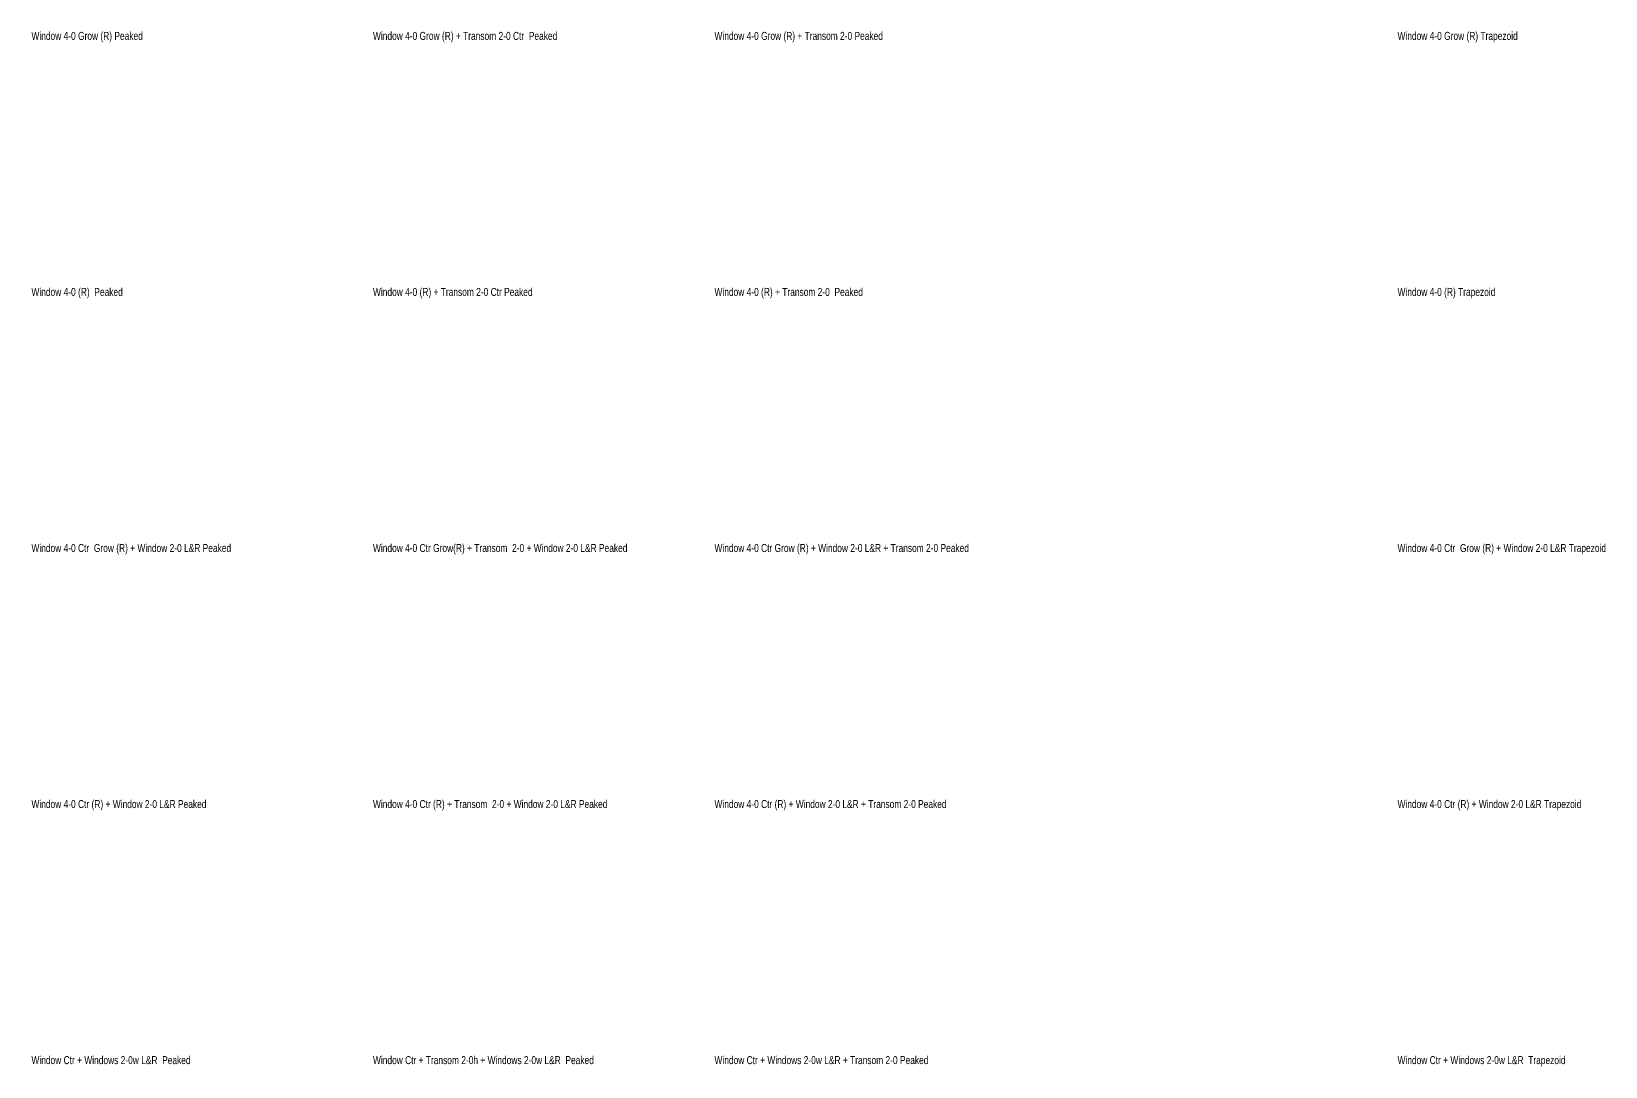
# Model space of a CAD drawing. Header units: inches. Extents: x 2 to 4525, y 1 to 2743.
# Drawn here: x 2464 to 3349, y 2158 to 2740 of the extents above; entities that cross this region are included whole.
import ezdxf

# ---------------------------------------------------------------- set-up
doc = ezdxf.new("R2010")
doc.units = ezdxf.units.IN
doc.header["$LTSCALE"] = 0.5
doc.header["$MEASUREMENT"] = 0
doc.styles.add('Title', font='ARIAL.TTF', dxfattribs={"width": 0.75})

msp = doc.modelspace()

# ---------------------------------------------------------------- texts
at = {"style": 'Title', "width": 0.75}
for s, p in [('Window 4-0 Grow (R) Peaked', (2463.71, 2735.12)), ('Window 4-0 Grow (R) + Transom 2-0 Ctr  Peaked', (2655.71, 2735.12)), ('Window 4-0 Grow (R) + Transom 2-0 Peaked', (2847.71, 2735.12)), ('Window 4-0 Grow (R) Trapezoid', (3231.71, 2735.12)), ('Window 4-0 (R)  Peaked', (2463.71, 2591.12)), ('Window 4-0 (R) + Transom 2-0 Ctr Peaked', (2655.71, 2591.12)), ('Window 4-0 (R) + Transom 2-0  Peaked', (2847.71, 2591.12)), ('Window 4-0 (R) Trapezoid', (3231.71, 2591.12)), ('Window 4-0 Ctr  Grow (R) + Window 2-0 L&R Peaked', (2463.71, 2447.12)), ('Window 4-0 Ctr Grow(R) + Transom  2-0 + Window 2-0 L&R Peaked', (2655.71, 2447.12)), ('Window 4-0 Ctr Grow (R) + Window 2-0 L&R + Transom 2-0 Peaked', (2847.71, 2447.12)), ('Window 4-0 Ctr  Grow (R) + Window 2-0 L&R Trapezoid', (3231.71, 2447.12)), ('Window 4-0 Ctr (R) + Window 2-0 L&R Peaked', (2463.71, 2303.12)), ('Window 4-0 Ctr (R) + Transom  2-0 + Window 2-0 L&R Peaked', (2655.71, 2303.12)), ('Window 4-0 Ctr (R) + Window 2-0 L&R + Transom 2-0 Peaked', (2847.71, 2303.12)), ('Window 4-0 Ctr (R) + Window 2-0 L&R Trapezoid', (3231.71, 2303.12)), ('Window Ctr + Windows 2-0w L&R  Peaked', (2463.71, 2159.12)), ('Window Ctr + Transom 2-0h + Windows 2-0w L&R  Peaked', (2655.71, 2159.12)), ('Window Ctr + Windows 2-0w L&R + Transom 2-0 Peaked', (2847.71, 2159.12)), ('Window Ctr + Windows 2-0w L&R  Trapezoid', (3231.71, 2159.12))]:
    msp.add_text(s, height=4.5, dxfattribs=at).set_placement(p)

doc.saveas('drawing.dxf')
